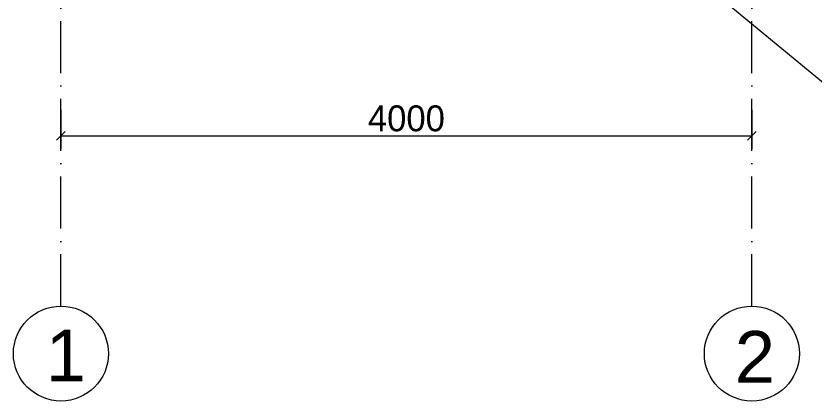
# Model space of a CAD drawing. Header units: millimetres. Extents: x 50754 to 359209, y -241195 to 23895.
# Drawn here: x 181088 to 190329, y -224374 to -219913 of the extents above; entities that cross this region are included whole.
import ezdxf

# ---------------------------------------------------------------- set-up
doc = ezdxf.new("R2010")
doc.units = ezdxf.units.MM
for name, pattern in [('ACAD_ISO02W100', [15, 12, -3]), ('ACAD_ISO10W100', [18, 12, -3, 0, -3]), ('DUZ', [0])]:
    doc.linetypes.add(name, pattern=pattern)
for name, color, linetype, lineweight in [('33', 7, 'Continuous', 35), ('POLYGON', 5, 'DUZ', 90), ('ось', 20, 'ACAD_ISO02W100', 0)]:
    doc.layers.add(name, color=color, linetype=linetype, lineweight=lineweight)
doc.styles.add('arial', font='arial.ttf', dxfattribs={"height": 300})
doc.dimstyles.get("Standard").update_dxf_attribs({"dimtxt": 300, "dimasz": 100, "dimexe": 150, "dimexo": 300, "dimgap": 50, "dimtad": 1, "dimdec": 0, "dimlfac": 0.5, "dimzin": 0, "dimdsep": 46, "dimtxsty": 'Standard', "dimblk": 'OBLIQUE', "dimcen": 50, "dimadec": 0, "dimazin": 0, "dimtfac": 1, "dimtdec": 0, "dimtofl": 0, "dimtmove": 0, "dimatfit": 3, "dimfxl": 1, "dimtolj": 1, "dimtzin": 0, "dimlwd": 9, "dimlwe": 9, "dimarcsym": 0})

# ---------------------------------------------------------------- blocks, each defined once
blk = doc.blocks.new('_Oblique')
at = {"color": 0, "linetype": 'ByBlock', "lineweight": -2}
blk.add_line((-0.5, -0.5), (0.5, 0.5), dxfattribs=at)
blk = doc.blocks.new('*D76')
at = {"color": 0, "linetype": 'Continuous', "lineweight": 9, "ltscale": 15, "transparency": 16777216}
for p, q in [((181608.6, -221001.4), (181608.6, -221451.4)), ((189608.6, -221001.4), (189608.6, -221451.4)), ((181608.6, -221301.4), (189608.6, -221301.4))]:
    blk.add_line(p, q, dxfattribs=at)
at = {"layer": 'Defpoints', "color": 0, "lineweight": 30, "ltscale": 15, "transparency": 16777216}
for p in [(181608.6, -220022), (189608.6, -220022), (189608.6, -221301.4)]:
    blk.add_point(p, dxfattribs=at)
at = {"color": 0, "lineweight": 9, "ltscale": 15, "transparency": 16777216, "xscale": 100, "yscale": 100, "zscale": 100, "rotation": 180}
blk.add_blockref('_Oblique', (181608.6, -221301.4), dxfattribs=at)
at = {"color": 0, "lineweight": 9, "ltscale": 15, "transparency": 16777216, "xscale": 100, "yscale": 100, "zscale": 100}
blk.add_blockref('_Oblique', (189608.6, -221301.4), dxfattribs=at)
at = {"color": 0, "ltscale": 15, "transparency": 16777216, "insert": (185608.6, -221101.4), "char_height": 300, "attachment_point": 5}
blk.add_mtext('\\A1;4000', dxfattribs=at)

msp = doc.modelspace()

# ---------------------------------------------------------------- linework, layer by layer
at = {"layer": '33', "lineweight": 13}
msp.add_line((190782.26, -220976.912), (186487.524, -217426.353), dxfattribs=at)
at = {"layer": '33', "lineweight": 15}
for centre in [(181608.646, -223824.489), (189608.689, -223824.489)]:
    msp.add_circle(centre, 550, dxfattribs=at)
at = {"layer": 'ось', "color": 0, "linetype": 'ACAD_ISO10W100', "ltscale": 50}
for p, q in [((181608.646, -223274.489), (181608.646, -216769.572)), ((189608.646, -223274.489), (189608.646, -216769.572))]:
    msp.add_line(p, q, dxfattribs=at)

# ---------------------------------------------------------------- texts
at = {"layer": 'POLYGON', "color": 7, "lineweight": 25, "char_height": 600, "attachment_point": 7, "style": 'arial'}
for s, insert in [('1', (181432.245, -224147.266)), ('{\\fArial|b0|i0|c238|p34;2}', (189411.385, -224163.443))]:
    msp.add_mtext_dynamic_manual_height_columns(s, width=227.66531, gutter_width=1500, heights=[0], dxfattribs=dict(at, insert=insert))

# ---------------------------------------------------------------- dimensions: what is measured, and where the dimension line sits
at = {"ltscale": 15}
dim = msp.add_linear_dim(base=(189608.646, -221301.379), p1=(181608.646, -220022.03), p2=(189608.646, -220022.03), dimstyle='Standard', override={"dimfxl": 300, "dimfxlon": 1}, dxfattribs=at)
dim.commit()
dim.dimension.update_dxf_attribs({"geometry": '*D76', "text_midpoint": (185608.646, -221101.379)})

doc.saveas('drawing.dxf')
